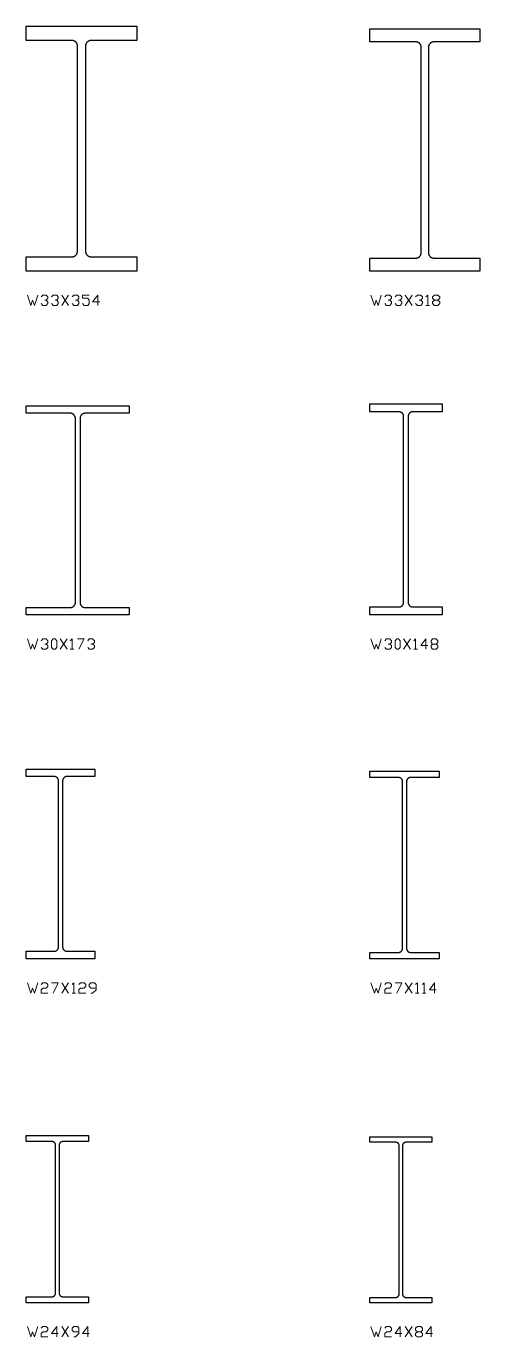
# Model space of a CAD drawing. Header units: inches. Extents: x 0 to 967, y -705 to 45.
# Drawn here: x 0 to 66, y -305 to -114.4 of the extents above; entities that cross this region are included whole.
import ezdxf

# ---------------------------------------------------------------- set-up
doc = ezdxf.new("R2010")
doc.units = ezdxf.units.IN
doc.header["$MEASUREMENT"] = 0
doc.layers.add('AISC_STEEL', color=7, linetype='Continuous')

msp = doc.modelspace()

# ---------------------------------------------------------------- linework, layer by layer
at = {"color": 3, "lineweight": 0}
for p, q in [((5.18, -154.99), (6.16, -153.5)), ((5.18, -153.5), (6.16, -154.99)), ((55.16, -154.99), (56.14, -153.5)), ((55.16, -153.5), (56.14, -154.99)), ((59.4, -154.22), (59.91, -154.22)), ((58.16, -154.99), (58.67, -154.99)), ((4.92, -204.98), (5.95, -203.48)), ((4.92, -203.48), (5.95, -204.98)), ((54.9, -204.98), (55.94, -203.48)), ((54.9, -203.48), (55.94, -204.98)), ((6.42, -204.98), (6.93, -204.98)), ((56.4, -204.98), (56.92, -204.98)), ((59.14, -204.26), (59.66, -204.26)), ((5.18, -254.97), (6.16, -253.47)), ((5.18, -253.47), (6.16, -254.97)), ((6.67, -254.97), (7.19, -254.97)), ((55.16, -254.97), (56.14, -253.47)), ((55.16, -253.47), (56.14, -254.97)), ((56.66, -254.97), (57.18, -254.97)), ((57.64, -254.97), (58.16, -254.97)), ((5.18, -304.95), (6.16, -303.45)), ((5.18, -303.45), (6.16, -304.95)), ((55.16, -304.95), (56.14, -303.45)), ((55.16, -303.45), (56.14, -304.95)), ((56.92, -304.23), (57.44, -304.23))]:
    msp.add_line(p, q, dxfattribs=at)
for points in [[(0.17, -153.5), (0.68, -154.99), (0.94, -154.22), (1.2, -154.99), (1.67, -153.5)], [(2.18, -153.75), (2.44, -153.5), (2.9, -153.5), (3.16, -153.75), (3.16, -153.96), (2.9, -154.22)], [(2.7, -154.22), (2.9, -154.22), (3.16, -154.48), (3.16, -154.74), (2.9, -154.99), (2.44, -154.99), (2.18, -154.74)], [(3.68, -153.75), (3.94, -153.5), (4.45, -153.5), (4.66, -153.75), (4.66, -153.96), (4.45, -154.22)], [(4.2, -154.22), (4.45, -154.22), (4.66, -154.48), (4.66, -154.74), (4.45, -154.99), (3.94, -154.99), (3.68, -154.74)], [(6.67, -153.75), (6.93, -153.5), (7.45, -153.5), (7.66, -153.75), (7.66, -153.96), (7.45, -154.22)], [(7.19, -154.22), (7.45, -154.22), (7.66, -154.48), (7.66, -154.74), (7.45, -154.99), (6.93, -154.99), (6.67, -154.74)], [(8.17, -154.74), (8.43, -154.99), (8.95, -154.99), (9.15, -154.74), (9.15, -154.22), (8.95, -153.96), (8.17, -153.96), (8.17, -153.5), (9.15, -153.5)], [(10.7, -154.48), (9.67, -154.48), (10.44, -153.5), (10.44, -154.99)], [(50.15, -153.5), (50.67, -154.99), (50.93, -154.22), (51.19, -154.99), (51.65, -153.5)], [(52.17, -153.75), (52.43, -153.5), (52.89, -153.5), (53.15, -153.75), (53.15, -153.96), (52.89, -154.22)], [(52.68, -154.22), (52.89, -154.22), (53.15, -154.48), (53.15, -154.74), (52.89, -154.99), (52.43, -154.99), (52.17, -154.74)], [(53.67, -153.75), (53.92, -153.5), (54.39, -153.5), (54.65, -153.75), (54.65, -153.96), (54.39, -154.22)], [(54.18, -154.22), (54.39, -154.22), (54.65, -154.48), (54.65, -154.74), (54.39, -154.99), (53.92, -154.99), (53.67, -154.74)], [(56.66, -153.75), (56.92, -153.5), (57.44, -153.5), (57.64, -153.75), (57.64, -153.96), (57.44, -154.22)], [(57.18, -154.22), (57.44, -154.22), (57.64, -154.48), (57.64, -154.74), (57.44, -154.99), (56.92, -154.99), (56.66, -154.74)], [(58.16, -153.75), (58.42, -153.5), (58.42, -154.99)], [(0.17, -203.48), (0.68, -204.98), (0.94, -204.26), (1.2, -204.98), (1.67, -203.48)], [(2.18, -203.74), (2.44, -203.48), (2.9, -203.48), (3.16, -203.74), (3.16, -204), (2.9, -204.26)], [(6.42, -203.74), (6.67, -203.48), (6.67, -204.98)], [(7.45, -203.48), (8.43, -203.48), (7.66, -204.98)], [(8.95, -203.74), (9.15, -203.48), (9.67, -203.48), (9.93, -203.74), (9.93, -204), (9.67, -204.26)], [(50.15, -203.48), (50.67, -204.98), (50.93, -204.26), (51.19, -204.98), (51.65, -203.48)], [(52.17, -203.74), (52.43, -203.48), (52.89, -203.48), (53.15, -203.74), (53.15, -204), (52.89, -204.26)], [(56.4, -203.74), (56.66, -203.48), (56.66, -204.98)], [(58.42, -204.46), (57.44, -204.46), (58.16, -203.48), (58.16, -204.98)], [(2.7, -204.26), (2.9, -204.26), (3.16, -204.46), (3.16, -204.72), (2.9, -204.98), (2.44, -204.98), (2.18, -204.72)], [(9.41, -204.26), (9.67, -204.26), (9.93, -204.46), (9.93, -204.72), (9.67, -204.98), (9.15, -204.98), (8.95, -204.72)], [(52.68, -204.26), (52.89, -204.26), (53.15, -204.46), (53.15, -204.72), (52.89, -204.98), (52.43, -204.98), (52.17, -204.72)], [(0.17, -253.47), (0.68, -254.97), (0.94, -254.24), (1.2, -254.97), (1.67, -253.47)], [(2.18, -253.73), (2.44, -253.47), (2.9, -253.47), (3.16, -253.73), (3.16, -253.98), (2.9, -254.24), (2.44, -254.24), (2.18, -254.5), (2.18, -254.97), (3.16, -254.97)], [(3.68, -253.47), (4.66, -253.47), (3.94, -254.97)], [(6.67, -253.73), (6.93, -253.47), (6.93, -254.97)], [(7.66, -253.73), (7.91, -253.47), (8.43, -253.47), (8.69, -253.73), (8.69, -253.98), (8.43, -254.24), (7.91, -254.24), (7.66, -254.5), (7.66, -254.97), (8.69, -254.97)], [(9.41, -254.97), (9.67, -254.97), (10.19, -254.5), (10.19, -253.73), (9.93, -253.47), (9.41, -253.47), (9.15, -253.73), (9.15, -253.98), (9.41, -254.24), (10.19, -254.24)], [(50.15, -253.47), (50.67, -254.97), (50.93, -254.24), (51.19, -254.97), (51.65, -253.47)], [(52.17, -253.73), (52.43, -253.47), (52.89, -253.47), (53.15, -253.73), (53.15, -253.98), (52.89, -254.24), (52.43, -254.24), (52.17, -254.5), (52.17, -254.97), (53.15, -254.97)], [(53.67, -253.47), (54.65, -253.47), (53.92, -254.97)], [(56.66, -253.73), (56.92, -253.47), (56.92, -254.97)], [(57.64, -253.73), (57.9, -253.47), (57.9, -254.97)], [(59.66, -254.5), (58.67, -254.5), (59.4, -253.47), (59.4, -254.97)], [(0.17, -303.45), (0.68, -304.95), (0.94, -304.23), (1.2, -304.95), (1.67, -303.45)], [(2.18, -303.71), (2.44, -303.45), (2.9, -303.45), (3.16, -303.71), (3.16, -303.97), (2.9, -304.23), (2.44, -304.23), (2.18, -304.49), (2.18, -304.95), (3.16, -304.95)], [(4.66, -304.49), (3.68, -304.49), (4.45, -303.45), (4.45, -304.95)], [(6.93, -304.95), (7.19, -304.95), (7.66, -304.49), (7.66, -303.71), (7.45, -303.45), (6.93, -303.45), (6.67, -303.71), (6.67, -303.97), (6.93, -304.23), (7.66, -304.23)], [(9.15, -304.49), (8.17, -304.49), (8.95, -303.45), (8.95, -304.95)], [(50.15, -303.45), (50.67, -304.95), (50.93, -304.23), (51.19, -304.95), (51.65, -303.45)], [(52.17, -303.71), (52.43, -303.45), (52.89, -303.45), (53.15, -303.71), (53.15, -303.97), (52.89, -304.23), (52.43, -304.23), (52.17, -304.49), (52.17, -304.95), (53.15, -304.95)], [(54.65, -304.49), (53.67, -304.49), (54.39, -303.45), (54.39, -304.95)], [(59.14, -304.49), (58.16, -304.49), (58.93, -303.45), (58.93, -304.95)]]:
    msp.add_lwpolyline(points, dxfattribs=at)
for points in [[(59.91, -154.22), (60.17, -154.48), (60.17, -154.74), (59.91, -154.99), (59.4, -154.99), (59.14, -154.74), (59.14, -154.48), (59.4, -154.22), (59.14, -153.96), (59.14, -153.75), (59.4, -153.5), (59.91, -153.5), (60.17, -153.75), (60.17, -153.96)], [(3.94, -204.98), (3.94, -204.98), (4.2, -204.98), (4.45, -204.72), (4.45, -203.74), (4.2, -203.48), (3.94, -203.48), (3.68, -203.74), (3.68, -204.72)], [(53.92, -204.98), (53.92, -204.98), (54.18, -204.98), (54.39, -204.72), (54.39, -203.74), (54.18, -203.48), (53.92, -203.48), (53.67, -203.74), (53.67, -204.72)], [(59.66, -204.26), (59.91, -204.46), (59.91, -204.72), (59.66, -204.98), (59.14, -204.98), (58.93, -204.72), (58.93, -204.46), (59.14, -204.26), (58.93, -204), (58.93, -203.74), (59.14, -203.48), (59.66, -203.48), (59.91, -203.74), (59.91, -204)], [(57.44, -304.23), (57.64, -304.49), (57.64, -304.75), (57.44, -304.95), (56.92, -304.95), (56.66, -304.75), (56.66, -304.49), (56.92, -304.23), (56.66, -303.97), (56.66, -303.71), (56.92, -303.45), (57.44, -303.45), (57.64, -303.71), (57.64, -303.97)]]:
    msp.add_lwpolyline(points, close=True, dxfattribs=at)
at = {"layer": 'AISC_STEEL'}
for points in [[(16.1, -114.4), (16.1, -116.49), (9.42, -116.49), (9.39, -116.49), (9.36, -116.49), (9.33, -116.49), (9.3, -116.5), (9.27, -116.5), (9.24, -116.51), (9.22, -116.52), (9.19, -116.53), (9.16, -116.53), (9.13, -116.54), (9.1, -116.56), (9.08, -116.57), (9.05, -116.58), (9.03, -116.6), (9, -116.61), (8.97, -116.63), (8.95, -116.64), (8.93, -116.66), (8.9, -116.68), (8.88, -116.7), (8.86, -116.72), (8.84, -116.74), (8.82, -116.76), (8.8, -116.79), (8.78, -116.81), (8.77, -116.83), (8.75, -116.86), (8.74, -116.89), (8.72, -116.91), (8.71, -116.94), (8.7, -116.96), (8.68, -116.99), (8.67, -117.02), (8.67, -117.05), (8.66, -117.08), (8.65, -117.1), (8.64, -117.13), (8.64, -117.16), (8.63, -117.19), (8.63, -117.22), (8.63, -117.25), (8.63, -117.28), (8.63, -147.12), (8.63, -147.15), (8.63, -147.18), (8.63, -147.21), (8.64, -147.24), (8.64, -147.27), (8.65, -147.3), (8.66, -147.32), (8.67, -147.35), (8.67, -147.38), (8.68, -147.41), (8.7, -147.44), (8.71, -147.46), (8.72, -147.49), (8.74, -147.51), (8.75, -147.54), (8.77, -147.57), (8.78, -147.59), (8.8, -147.61), (8.82, -147.64), (8.84, -147.66), (8.86, -147.68), (8.88, -147.7), (8.9, -147.72), (8.93, -147.74), (8.95, -147.76), (8.97, -147.77), (9, -147.79), (9.03, -147.8), (9.05, -147.82), (9.08, -147.83), (9.1, -147.84), (9.13, -147.86), (9.16, -147.87), (9.19, -147.87), (9.22, -147.88), (9.24, -147.89), (9.27, -147.9), (9.3, -147.9), (9.33, -147.91), (9.36, -147.91), (9.39, -147.91), (9.42, -147.91), (16.1, -147.91), (16.1, -150), (8.05, -150), (0, -150), (0, -147.91), (6.68, -147.91), (6.71, -147.91), (6.74, -147.91), (6.77, -147.91), (6.8, -147.9), (6.83, -147.9), (6.86, -147.89), (6.88, -147.88), (6.91, -147.87), (6.94, -147.87), (6.97, -147.86), (7, -147.84), (7.02, -147.83), (7.05, -147.82), (7.08, -147.8), (7.1, -147.79), (7.13, -147.77), (7.15, -147.76), (7.17, -147.74), (7.2, -147.72), (7.22, -147.7), (7.24, -147.68), (7.26, -147.66), (7.28, -147.64), (7.3, -147.61), (7.32, -147.59), (7.33, -147.57), (7.35, -147.54), (7.36, -147.51), (7.38, -147.49), (7.39, -147.46), (7.4, -147.44), (7.42, -147.41), (7.43, -147.38), (7.43, -147.35), (7.44, -147.32), (7.45, -147.3), (7.46, -147.27), (7.46, -147.24), (7.47, -147.21), (7.47, -147.18), (7.47, -147.15), (7.47, -147.12), (7.47, -117.28), (7.47, -117.25), (7.47, -117.22), (7.47, -117.19), (7.46, -117.16), (7.46, -117.13), (7.45, -117.1), (7.44, -117.08), (7.43, -117.05), (7.43, -117.02), (7.42, -116.99), (7.4, -116.96), (7.39, -116.94), (7.38, -116.91), (7.36, -116.89), (7.35, -116.86), (7.33, -116.83), (7.32, -116.81), (7.3, -116.79), (7.28, -116.76), (7.26, -116.74), (7.24, -116.72), (7.22, -116.7), (7.2, -116.68), (7.17, -116.66), (7.15, -116.64), (7.13, -116.63), (7.1, -116.61), (7.08, -116.6), (7.05, -116.58), (7.02, -116.57), (7, -116.56), (6.97, -116.54), (6.94, -116.53), (6.91, -116.53), (6.88, -116.52), (6.86, -116.51), (6.83, -116.5), (6.8, -116.5), (6.77, -116.49), (6.74, -116.49), (6.71, -116.49), (6.68, -116.49), (0, -116.49), (0, -114.4), (8.05, -114.4)], [(66, -114.8), (66, -116.69), (59.31, -116.69), (59.28, -116.69), (59.25, -116.69), (59.22, -116.69), (59.19, -116.7), (59.16, -116.7), (59.13, -116.71), (59.11, -116.72), (59.08, -116.73), (59.05, -116.73), (59.02, -116.74), (58.99, -116.76), (58.97, -116.77), (58.94, -116.78), (58.91, -116.8), (58.89, -116.81), (58.86, -116.83), (58.84, -116.84), (58.82, -116.86), (58.79, -116.88), (58.77, -116.9), (58.75, -116.92), (58.73, -116.94), (58.71, -116.96), (58.69, -116.99), (58.67, -117.01), (58.66, -117.03), (58.64, -117.06), (58.63, -117.08), (58.61, -117.11), (58.6, -117.14), (58.59, -117.16), (58.57, -117.19), (58.56, -117.22), (58.56, -117.25), (58.55, -117.28), (58.54, -117.3), (58.53, -117.33), (58.53, -117.36), (58.52, -117.39), (58.52, -117.42), (58.52, -117.45), (58.52, -117.48), (58.52, -147.32), (58.52, -147.35), (58.52, -147.38), (58.52, -147.41), (58.53, -147.44), (58.53, -147.47), (58.54, -147.5), (58.55, -147.52), (58.56, -147.55), (58.56, -147.58), (58.57, -147.61), (58.59, -147.64), (58.6, -147.66), (58.61, -147.69), (58.63, -147.72), (58.64, -147.74), (58.66, -147.77), (58.67, -147.79), (58.69, -147.81), (58.71, -147.84), (58.73, -147.86), (58.75, -147.88), (58.77, -147.9), (58.79, -147.92), (58.82, -147.94), (58.84, -147.96), (58.86, -147.97), (58.89, -147.99), (58.91, -148), (58.94, -148.02), (58.97, -148.03), (58.99, -148.04), (59.02, -148.06), (59.05, -148.07), (59.08, -148.07), (59.11, -148.08), (59.13, -148.09), (59.16, -148.1), (59.19, -148.1), (59.22, -148.11), (59.25, -148.11), (59.28, -148.11), (59.31, -148.11), (66, -148.11), (66, -150), (58, -150), (50, -150), (50, -148.11), (56.69, -148.11), (56.72, -148.11), (56.75, -148.11), (56.78, -148.11), (56.81, -148.1), (56.84, -148.1), (56.87, -148.09), (56.89, -148.08), (56.92, -148.07), (56.95, -148.07), (56.98, -148.06), (57.01, -148.04), (57.03, -148.03), (57.06, -148.02), (57.09, -148), (57.11, -147.99), (57.14, -147.97), (57.16, -147.96), (57.18, -147.94), (57.21, -147.92), (57.23, -147.9), (57.25, -147.88), (57.27, -147.86), (57.29, -147.84), (57.31, -147.81), (57.33, -147.79), (57.34, -147.77), (57.36, -147.74), (57.37, -147.72), (57.39, -147.69), (57.4, -147.66), (57.41, -147.64), (57.43, -147.61), (57.44, -147.58), (57.44, -147.55), (57.45, -147.52), (57.46, -147.5), (57.47, -147.47), (57.47, -147.44), (57.48, -147.41), (57.48, -147.38), (57.48, -147.35), (57.48, -147.32), (57.48, -117.48), (57.48, -117.45), (57.48, -117.42), (57.48, -117.39), (57.47, -117.36), (57.47, -117.33), (57.46, -117.3), (57.45, -117.28), (57.44, -117.25), (57.44, -117.22), (57.43, -117.19), (57.41, -117.16), (57.4, -117.14), (57.39, -117.11), (57.37, -117.08), (57.36, -117.06), (57.34, -117.03), (57.33, -117.01), (57.31, -116.99), (57.29, -116.96), (57.27, -116.94), (57.25, -116.92), (57.23, -116.9), (57.21, -116.88), (57.18, -116.86), (57.16, -116.84), (57.14, -116.83), (57.11, -116.81), (57.09, -116.8), (57.06, -116.78), (57.03, -116.77), (57.01, -116.76), (56.98, -116.74), (56.95, -116.73), (56.92, -116.73), (56.89, -116.72), (56.87, -116.71), (56.84, -116.7), (56.81, -116.7), (56.78, -116.69), (56.75, -116.69), (56.72, -116.69), (56.69, -116.69), (50, -116.69), (50, -114.8), (58, -114.8)], [(60.5, -169.3), (60.5, -170.48), (56.23, -170.48), (56.2, -170.48), (56.17, -170.48), (56.14, -170.49), (56.11, -170.49), (56.08, -170.5), (56.05, -170.5), (56.02, -170.51), (56, -170.52), (55.97, -170.53), (55.94, -170.54), (55.92, -170.56), (55.89, -170.57), (55.87, -170.59), (55.84, -170.6), (55.82, -170.62), (55.8, -170.64), (55.78, -170.66), (55.76, -170.68), (55.74, -170.7), (55.72, -170.72), (55.7, -170.75), (55.68, -170.77), (55.67, -170.8), (55.65, -170.82), (55.64, -170.85), (55.63, -170.87), (55.62, -170.9), (55.61, -170.93), (55.6, -170.96), (55.59, -170.99), (55.59, -171.01), (55.58, -171.04), (55.58, -171.07), (55.58, -171.1), (55.58, -171.13), (55.58, -198.17), (55.58, -198.2), (55.58, -198.23), (55.58, -198.26), (55.59, -198.29), (55.59, -198.31), (55.6, -198.34), (55.61, -198.37), (55.62, -198.4), (55.63, -198.43), (55.64, -198.45), (55.65, -198.48), (55.67, -198.5), (55.68, -198.53), (55.7, -198.55), (55.72, -198.58), (55.74, -198.6), (55.76, -198.62), (55.78, -198.64), (55.8, -198.66), (55.82, -198.68), (55.84, -198.7), (55.87, -198.71), (55.89, -198.73), (55.92, -198.74), (55.94, -198.76), (55.97, -198.77), (56, -198.78), (56.02, -198.79), (56.05, -198.8), (56.08, -198.8), (56.11, -198.81), (56.14, -198.81), (56.17, -198.82), (56.2, -198.82), (56.23, -198.82), (60.5, -198.82), (60.5, -200), (55.25, -200), (50, -200), (50, -198.82), (54.27, -198.82), (54.3, -198.82), (54.33, -198.82), (54.36, -198.81), (54.39, -198.81), (54.42, -198.8), (54.45, -198.8), (54.48, -198.79), (54.5, -198.78), (54.53, -198.77), (54.56, -198.76), (54.58, -198.74), (54.61, -198.73), (54.63, -198.71), (54.66, -198.7), (54.68, -198.68), (54.7, -198.66), (54.72, -198.64), (54.74, -198.62), (54.76, -198.6), (54.78, -198.58), (54.8, -198.55), (54.82, -198.53), (54.83, -198.5), (54.85, -198.48), (54.86, -198.45), (54.87, -198.43), (54.88, -198.4), (54.89, -198.37), (54.9, -198.34), (54.91, -198.31), (54.91, -198.29), (54.92, -198.26), (54.92, -198.23), (54.92, -198.2), (54.92, -198.17), (54.92, -171.13), (54.92, -171.1), (54.92, -171.07), (54.92, -171.04), (54.91, -171.01), (54.91, -170.99), (54.9, -170.96), (54.89, -170.93), (54.88, -170.9), (54.87, -170.87), (54.86, -170.85), (54.85, -170.82), (54.83, -170.8), (54.82, -170.77), (54.8, -170.75), (54.78, -170.72), (54.76, -170.7), (54.74, -170.68), (54.72, -170.66), (54.7, -170.64), (54.68, -170.62), (54.66, -170.6), (54.63, -170.59), (54.61, -170.57), (54.58, -170.56), (54.56, -170.54), (54.53, -170.53), (54.5, -170.52), (54.48, -170.51), (54.45, -170.5), (54.42, -170.5), (54.39, -170.49), (54.36, -170.49), (54.33, -170.48), (54.3, -170.48), (54.27, -170.48), (50, -170.48), (50, -169.3), (55.25, -169.3)], [(15, -169.6), (15, -170.67), (8.61, -170.67), (8.58, -170.67), (8.55, -170.67), (8.52, -170.68), (8.49, -170.68), (8.46, -170.68), (8.43, -170.69), (8.4, -170.7), (8.37, -170.71), (8.34, -170.72), (8.32, -170.73), (8.29, -170.74), (8.26, -170.75), (8.23, -170.76), (8.21, -170.78), (8.18, -170.8), (8.16, -170.81), (8.13, -170.83), (8.11, -170.85), (8.09, -170.87), (8.07, -170.89), (8.05, -170.91), (8.03, -170.93), (8.01, -170.95), (7.99, -170.98), (7.97, -171), (7.95, -171.03), (7.94, -171.05), (7.92, -171.08), (7.91, -171.1), (7.9, -171.13), (7.88, -171.16), (7.87, -171.19), (7.86, -171.21), (7.86, -171.24), (7.85, -171.27), (7.84, -171.3), (7.84, -171.33), (7.83, -171.36), (7.83, -171.39), (7.83, -171.42), (7.83, -171.45), (7.83, -198.15), (7.83, -198.18), (7.83, -198.21), (7.83, -198.24), (7.84, -198.27), (7.84, -198.3), (7.85, -198.33), (7.86, -198.36), (7.86, -198.39), (7.87, -198.41), (7.88, -198.44), (7.9, -198.47), (7.91, -198.5), (7.92, -198.52), (7.94, -198.55), (7.95, -198.57), (7.97, -198.6), (7.99, -198.62), (8.01, -198.65), (8.03, -198.67), (8.05, -198.69), (8.07, -198.71), (8.09, -198.73), (8.11, -198.75), (8.13, -198.77), (8.16, -198.79), (8.18, -198.8), (8.21, -198.82), (8.23, -198.84), (8.26, -198.85), (8.29, -198.86), (8.32, -198.87), (8.34, -198.88), (8.37, -198.89), (8.4, -198.9), (8.43, -198.91), (8.46, -198.92), (8.49, -198.92), (8.52, -198.92), (8.55, -198.93), (8.58, -198.93), (8.61, -198.93), (15, -198.93), (15, -200), (7.5, -200), (0, -200), (0, -198.93), (6.39, -198.93), (6.42, -198.93), (6.45, -198.93), (6.48, -198.92), (6.51, -198.92), (6.54, -198.92), (6.57, -198.91), (6.6, -198.9), (6.63, -198.89), (6.66, -198.88), (6.68, -198.87), (6.71, -198.86), (6.74, -198.85), (6.77, -198.84), (6.79, -198.82), (6.82, -198.8), (6.84, -198.79), (6.87, -198.77), (6.89, -198.75), (6.91, -198.73), (6.93, -198.71), (6.95, -198.69), (6.97, -198.67), (6.99, -198.65), (7.01, -198.62), (7.03, -198.6), (7.05, -198.57), (7.06, -198.55), (7.08, -198.52), (7.09, -198.5), (7.1, -198.47), (7.12, -198.44), (7.13, -198.41), (7.14, -198.39), (7.14, -198.36), (7.15, -198.33), (7.16, -198.3), (7.16, -198.27), (7.17, -198.24), (7.17, -198.21), (7.17, -198.18), (7.17, -198.15), (7.17, -171.45), (7.17, -171.42), (7.17, -171.39), (7.17, -171.36), (7.16, -171.33), (7.16, -171.3), (7.15, -171.27), (7.14, -171.24), (7.14, -171.21), (7.13, -171.19), (7.12, -171.16), (7.1, -171.13), (7.09, -171.1), (7.08, -171.08), (7.06, -171.05), (7.05, -171.03), (7.03, -171), (7.01, -170.98), (6.99, -170.95), (6.97, -170.93), (6.95, -170.91), (6.93, -170.89), (6.91, -170.87), (6.89, -170.85), (6.87, -170.83), (6.84, -170.81), (6.82, -170.8), (6.79, -170.78), (6.77, -170.76), (6.74, -170.75), (6.71, -170.74), (6.68, -170.73), (6.66, -170.72), (6.63, -170.71), (6.6, -170.7), (6.57, -170.69), (6.54, -170.68), (6.51, -170.68), (6.48, -170.68), (6.45, -170.67), (6.42, -170.67), (6.39, -170.67), (0, -170.67), (0, -169.6), (7.5, -169.6)], [(10, -222.4), (10, -223.5), (5.9, -223.5), (5.88, -223.5), (5.85, -223.5), (5.82, -223.51), (5.79, -223.51), (5.76, -223.52), (5.73, -223.53), (5.7, -223.54), (5.68, -223.55), (5.65, -223.56), (5.62, -223.57), (5.6, -223.59), (5.57, -223.6), (5.55, -223.62), (5.52, -223.64), (5.5, -223.66), (5.48, -223.68), (5.46, -223.7), (5.44, -223.72), (5.42, -223.74), (5.41, -223.77), (5.39, -223.79), (5.38, -223.82), (5.36, -223.84), (5.35, -223.87), (5.34, -223.9), (5.33, -223.93), (5.32, -223.95), (5.32, -223.98), (5.31, -224.01), (5.31, -224.04), (5.31, -224.07), (5.3, -224.1), (5.3, -248.3), (5.31, -248.33), (5.31, -248.36), (5.31, -248.39), (5.32, -248.42), (5.32, -248.45), (5.33, -248.47), (5.34, -248.5), (5.35, -248.53), (5.36, -248.56), (5.38, -248.58), (5.39, -248.61), (5.41, -248.63), (5.42, -248.66), (5.44, -248.68), (5.46, -248.7), (5.48, -248.72), (5.5, -248.74), (5.52, -248.76), (5.55, -248.78), (5.57, -248.8), (5.6, -248.81), (5.62, -248.83), (5.65, -248.84), (5.68, -248.85), (5.7, -248.86), (5.73, -248.87), (5.76, -248.88), (5.79, -248.89), (5.82, -248.89), (5.85, -248.9), (5.88, -248.9), (5.9, -248.9), (10, -248.9), (10, -250), (5, -250), (0, -250), (0, -248.9), (4.1, -248.9), (4.12, -248.9), (4.15, -248.9), (4.18, -248.89), (4.21, -248.89), (4.24, -248.88), (4.27, -248.87), (4.3, -248.86), (4.32, -248.85), (4.35, -248.84), (4.38, -248.83), (4.4, -248.81), (4.43, -248.8), (4.45, -248.78), (4.48, -248.76), (4.5, -248.74), (4.52, -248.72), (4.54, -248.7), (4.56, -248.68), (4.58, -248.66), (4.59, -248.63), (4.61, -248.61), (4.62, -248.58), (4.64, -248.56), (4.65, -248.53), (4.66, -248.5), (4.67, -248.47), (4.68, -248.45), (4.68, -248.42), (4.69, -248.39), (4.69, -248.36), (4.69, -248.33), (4.7, -248.3), (4.7, -224.1), (4.69, -224.07), (4.69, -224.04), (4.69, -224.01), (4.68, -223.98), (4.68, -223.95), (4.67, -223.93), (4.66, -223.9), (4.65, -223.87), (4.64, -223.84), (4.62, -223.82), (4.61, -223.79), (4.59, -223.77), (4.58, -223.74), (4.56, -223.72), (4.54, -223.7), (4.52, -223.68), (4.5, -223.66), (4.48, -223.64), (4.45, -223.62), (4.43, -223.6), (4.4, -223.59), (4.38, -223.57), (4.35, -223.56), (4.32, -223.55), (4.3, -223.54), (4.27, -223.53), (4.24, -223.52), (4.21, -223.51), (4.18, -223.51), (4.15, -223.5), (4.12, -223.5), (4.1, -223.5), (0, -223.5), (0, -222.4), (5, -222.4)], [(60.1, -222.7), (60.1, -223.63), (55.94, -223.63), (55.91, -223.63), (55.88, -223.63), (55.85, -223.64), (55.82, -223.64), (55.79, -223.65), (55.76, -223.66), (55.73, -223.67), (55.71, -223.68), (55.68, -223.69), (55.65, -223.7), (55.63, -223.72), (55.6, -223.73), (55.58, -223.75), (55.55, -223.77), (55.53, -223.79), (55.51, -223.81), (55.49, -223.83), (55.47, -223.85), (55.45, -223.87), (55.44, -223.9), (55.42, -223.92), (55.41, -223.95), (55.39, -223.97), (55.38, -224), (55.37, -224.03), (55.36, -224.06), (55.35, -224.08), (55.35, -224.11), (55.34, -224.14), (55.34, -224.17), (55.34, -224.2), (55.34, -224.23), (55.34, -248.47), (55.34, -248.5), (55.34, -248.53), (55.34, -248.56), (55.35, -248.59), (55.35, -248.62), (55.36, -248.64), (55.37, -248.67), (55.38, -248.7), (55.39, -248.73), (55.41, -248.75), (55.42, -248.78), (55.44, -248.8), (55.45, -248.83), (55.47, -248.85), (55.49, -248.87), (55.51, -248.89), (55.53, -248.91), (55.55, -248.93), (55.58, -248.95), (55.6, -248.97), (55.63, -248.98), (55.65, -249), (55.68, -249.01), (55.71, -249.02), (55.73, -249.03), (55.76, -249.04), (55.79, -249.05), (55.82, -249.06), (55.85, -249.06), (55.88, -249.07), (55.91, -249.07), (55.94, -249.07), (60.1, -249.07), (60.1, -250), (55.05, -250), (50, -250), (50, -249.07), (54.16, -249.07), (54.19, -249.07), (54.22, -249.07), (54.25, -249.06), (54.28, -249.06), (54.31, -249.05), (54.34, -249.04), (54.37, -249.03), (54.39, -249.02), (54.42, -249.01), (54.45, -249), (54.47, -248.98), (54.5, -248.97), (54.52, -248.95), (54.55, -248.93), (54.57, -248.91), (54.59, -248.89), (54.61, -248.87), (54.63, -248.85), (54.65, -248.83), (54.66, -248.8), (54.68, -248.78), (54.69, -248.75), (54.71, -248.73), (54.72, -248.7), (54.73, -248.67), (54.74, -248.64), (54.75, -248.62), (54.75, -248.59), (54.76, -248.56), (54.76, -248.53), (54.76, -248.5), (54.77, -248.47), (54.77, -224.23), (54.76, -224.2), (54.76, -224.17), (54.76, -224.14), (54.75, -224.11), (54.75, -224.08), (54.74, -224.06), (54.73, -224.03), (54.72, -224), (54.71, -223.97), (54.69, -223.95), (54.68, -223.92), (54.66, -223.9), (54.65, -223.87), (54.63, -223.85), (54.61, -223.83), (54.59, -223.81), (54.57, -223.79), (54.55, -223.77), (54.52, -223.75), (54.5, -223.73), (54.47, -223.72), (54.45, -223.7), (54.42, -223.69), (54.39, -223.68), (54.37, -223.67), (54.34, -223.66), (54.31, -223.65), (54.28, -223.64), (54.25, -223.64), (54.22, -223.63), (54.19, -223.63), (54.16, -223.63), (50, -223.63), (50, -222.7), (55.05, -222.7)], [(9.07, -275.7), (9.07, -276.57), (5.3, -276.57), (5.27, -276.58), (5.24, -276.58), (5.21, -276.58), (5.18, -276.59), (5.15, -276.6), (5.12, -276.61), (5.1, -276.62), (5.07, -276.63), (5.04, -276.64), (5.02, -276.66), (5, -276.67), (4.97, -276.69), (4.95, -276.71), (4.93, -276.73), (4.91, -276.76), (4.89, -276.78), (4.88, -276.8), (4.86, -276.83), (4.85, -276.85), (4.83, -276.88), (4.82, -276.91), (4.81, -276.94), (4.81, -276.96), (4.8, -276.99), (4.8, -277.02), (4.79, -277.05), (4.79, -277.08), (4.79, -298.62), (4.79, -298.65), (4.8, -298.68), (4.8, -298.71), (4.81, -298.74), (4.81, -298.76), (4.82, -298.79), (4.83, -298.82), (4.85, -298.85), (4.86, -298.87), (4.88, -298.9), (4.89, -298.92), (4.91, -298.94), (4.93, -298.97), (4.95, -298.99), (4.97, -299.01), (5, -299.03), (5.02, -299.04), (5.04, -299.06), (5.07, -299.07), (5.1, -299.08), (5.12, -299.09), (5.15, -299.1), (5.18, -299.11), (5.21, -299.12), (5.24, -299.12), (5.27, -299.12), (5.3, -299.12), (9.07, -299.12), (9.07, -300), (4.54, -300), (0, -300), (0, -299.12), (3.77, -299.12), (3.8, -299.12), (3.83, -299.12), (3.86, -299.12), (3.89, -299.11), (3.92, -299.1), (3.95, -299.09), (3.97, -299.08), (4, -299.07), (4.03, -299.06), (4.05, -299.04), (4.07, -299.03), (4.1, -299.01), (4.12, -298.99), (4.14, -298.97), (4.16, -298.94), (4.18, -298.92), (4.19, -298.9), (4.21, -298.87), (4.22, -298.85), (4.24, -298.82), (4.25, -298.79), (4.26, -298.76), (4.26, -298.74), (4.27, -298.71), (4.27, -298.68), (4.28, -298.65), (4.28, -298.62), (4.28, -277.08), (4.28, -277.05), (4.27, -277.02), (4.27, -276.99), (4.26, -276.96), (4.26, -276.94), (4.25, -276.91), (4.24, -276.88), (4.22, -276.85), (4.21, -276.83), (4.19, -276.8), (4.18, -276.78), (4.16, -276.76), (4.14, -276.73), (4.12, -276.71), (4.1, -276.69), (4.07, -276.67), (4.05, -276.66), (4.03, -276.64), (4, -276.63), (3.97, -276.62), (3.95, -276.61), (3.92, -276.6), (3.89, -276.59), (3.86, -276.58), (3.83, -276.58), (3.8, -276.58), (3.77, -276.57), (0, -276.57), (0, -275.7), (4.54, -275.7)], [(59.02, -275.9), (59.02, -276.67), (55.24, -276.67), (55.22, -276.67), (55.19, -276.67), (55.16, -276.68), (55.13, -276.68), (55.1, -276.69), (55.07, -276.7), (55.05, -276.71), (55.02, -276.72), (54.99, -276.74), (54.97, -276.75), (54.95, -276.77), (54.92, -276.79), (54.9, -276.81), (54.88, -276.83), (54.86, -276.85), (54.84, -276.87), (54.83, -276.9), (54.81, -276.92), (54.8, -276.95), (54.79, -276.97), (54.78, -277), (54.77, -277.03), (54.76, -277.05), (54.75, -277.08), (54.75, -277.11), (54.75, -277.14), (54.74, -277.17), (54.74, -298.73), (54.75, -298.76), (54.75, -298.79), (54.75, -298.82), (54.76, -298.85), (54.77, -298.87), (54.78, -298.9), (54.79, -298.93), (54.8, -298.95), (54.81, -298.98), (54.83, -299), (54.84, -299.03), (54.86, -299.05), (54.88, -299.07), (54.9, -299.09), (54.92, -299.11), (54.95, -299.13), (54.97, -299.15), (54.99, -299.16), (55.02, -299.18), (55.05, -299.19), (55.07, -299.2), (55.1, -299.21), (55.13, -299.22), (55.16, -299.22), (55.19, -299.23), (55.22, -299.23), (55.24, -299.23), (59.02, -299.23), (59.02, -300), (54.51, -300), (50, -300), (50, -299.23), (53.77, -299.23), (53.8, -299.23), (53.83, -299.23), (53.86, -299.22), (53.89, -299.22), (53.92, -299.21), (53.95, -299.2), (53.97, -299.19), (54, -299.18), (54.02, -299.16), (54.05, -299.15), (54.07, -299.13), (54.1, -299.11), (54.12, -299.09), (54.14, -299.07), (54.16, -299.05), (54.18, -299.03), (54.19, -299), (54.21, -298.98), (54.22, -298.95), (54.23, -298.93), (54.24, -298.9), (54.25, -298.87), (54.26, -298.85), (54.27, -298.82), (54.27, -298.79), (54.27, -298.76), (54.27, -298.73), (54.27, -277.17), (54.27, -277.14), (54.27, -277.11), (54.27, -277.08), (54.26, -277.05), (54.25, -277.03), (54.24, -277), (54.23, -276.97), (54.22, -276.95), (54.21, -276.92), (54.19, -276.9), (54.18, -276.87), (54.16, -276.85), (54.14, -276.83), (54.12, -276.81), (54.1, -276.79), (54.07, -276.77), (54.05, -276.75), (54.02, -276.74), (54, -276.72), (53.97, -276.71), (53.95, -276.7), (53.92, -276.69), (53.89, -276.68), (53.86, -276.68), (53.83, -276.67), (53.8, -276.67), (53.77, -276.67), (50, -276.67), (50, -275.9), (54.51, -275.9)]]:
    msp.add_lwpolyline(points, close=True, dxfattribs=at)

doc.saveas('drawing.dxf')
